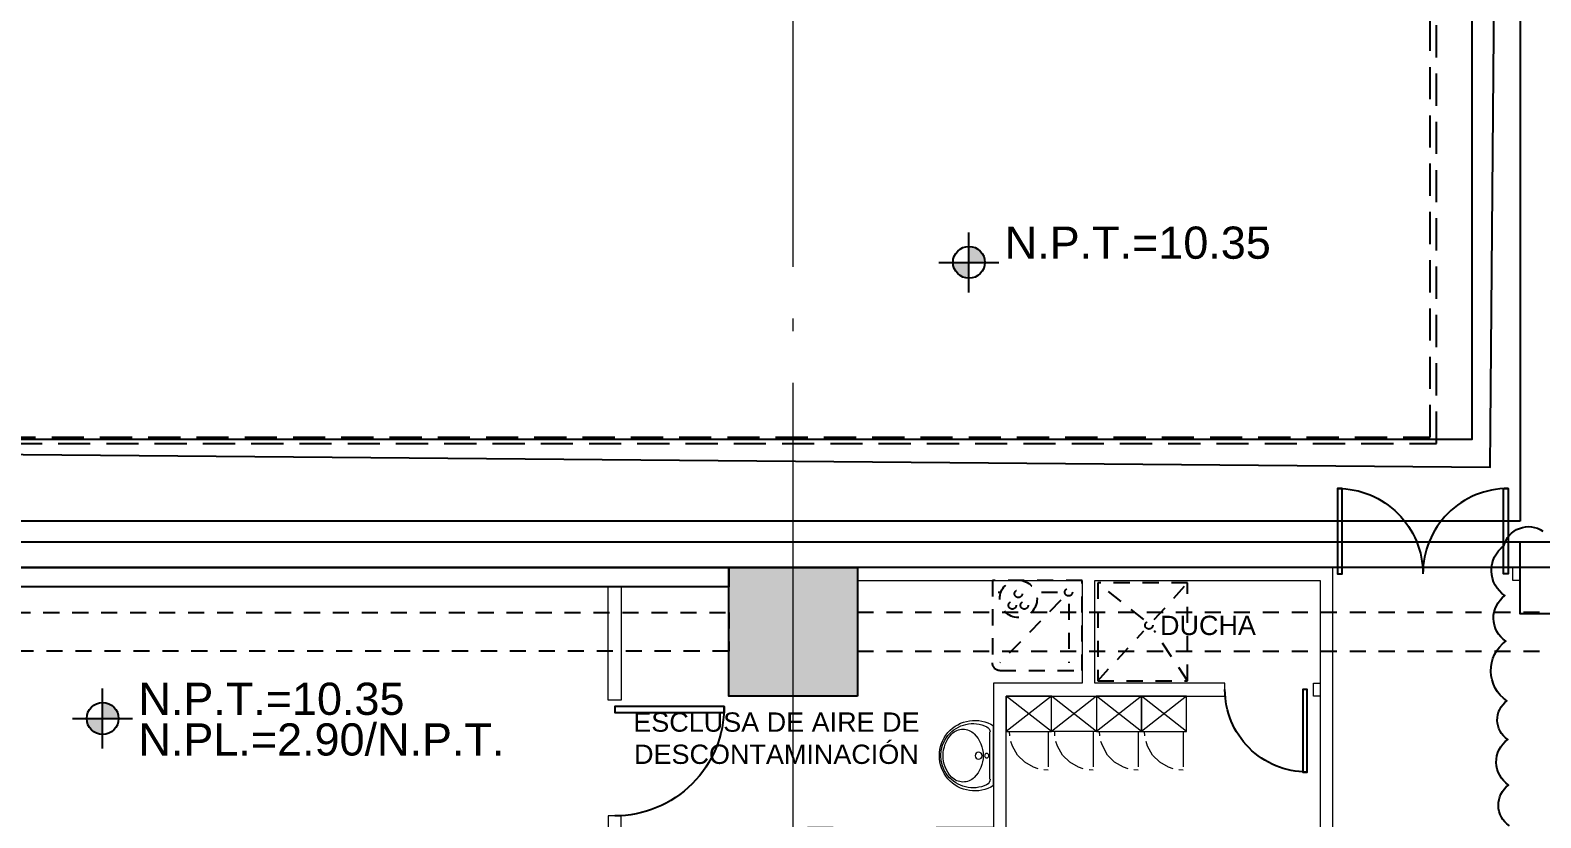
# Model space of a CAD drawing. Header units: metres. Extents: x -22 to 564, y 0 to 143.
# Drawn here: x 7.7 to 19.43, y 47.53 to 53.65 of the extents above; entities that cross this region are included whole.
import ezdxf
from ezdxf.xclip import XClip

# ---------------------------------------------------------------- set-up
doc = ezdxf.new("R2010")
doc.units = ezdxf.units.M
doc.header["$XCLIPFRAME"] = 2
for name, pattern in [('EJES630', [6.3, 5.5, -0.4, 0, -0.4]), ('XREF PB NEURO-ONCOLOGIA$0$DASHED2', [0.375, 0.25, -0.125]), ('XREF PB NEURO-ONCOLOGIA$0$HIDDEN2', [0.1875, 0.125, -0.0625]), ('XREF RADIOFARMACIA$0$CONJUNTO TLAHUAC$0$HIDDEN2', [0.1875, 0.125, -0.0625]), ('XREF RADIOFARMACIA$0$PDF_IMPORT', [1, 0.8, -0.2])]:
    doc.linetypes.add(name, pattern=pattern)
doc.layers.add('EJES', color=11, linetype='EJES630', lineweight=0)
doc.layers.add('XREF RADIOFARMACIA$0$MUROS DE TABLAROCA', color=150, linetype='Continuous', lineweight=13)
for name, color, linetype in [('NIVELES', 9, 'Continuous'), ('TEXTO', 7, 'Continuous'), ('XREF  PB CONJ$0$BANQUETA', 53, 'Continuous'), ('XREF  PB CONJ$0$PARQUE', 251, 'Continuous'), ('XREF  PB CONJ$0$REFERENCIA COLUMNAS NEURO', 7, 'Continuous'), ('XREF PB NEURO-ONCOLOGIA$0$-CG-M-WALL', 7, 'Continuous'), ('XREF PB NEURO-ONCOLOGIA$0$COLUMNAS', 6, 'Continuous'), ('XREF PB NEURO-ONCOLOGIA$0$CONTRAVENTEOS', 6, 'XREF PB NEURO-ONCOLOGIA$0$HIDDEN2'), ('XREF PB NEURO-ONCOLOGIA$0$LAMINA MULTIPERFORADA', 9, 'Continuous'), ('XREF PB NEURO-ONCOLOGIA$0$NOVIDESA', 11, 'Continuous'), ('XREF PB NEURO-ONCOLOGIA$0$TABIQUES BLINDADOS', 30, 'Continuous'), ('XREF RADIOFARMACIA$0$-CG-M-WALL', 7, 'Continuous'), ('XREF RADIOFARMACIA$0$CANCELES', 1, 'Continuous'), ('XREF RADIOFARMACIA$0$COLUMNAS', 6, 'Continuous'), ('XREF RADIOFARMACIA$0$MOBILIARIO', 161, 'Continuous'), ('XREF RADIOFARMACIA$0$Mobiliario Fijo', 40, 'Continuous'), ('XREF RADIOFARMACIA$0$MUROS', 3, 'Continuous'), ('XREF RADIOFARMACIA$0$PROYECCIÓN', 8, 'XREF RADIOFARMACIA$0$CONJUNTO TLAHUAC$0$HIDDEN2'), ('XREF RADIOFARMACIA$0$PUERTAS', 253, 'Continuous')]:
    doc.layers.add(name, color=color, linetype=linetype)
doc.layers.get('Defpoints').off()
doc.styles.add('100 LOCALES 25', font='arial.ttf', dxfattribs={"height": 0.25})
doc.styles.add('NIVELES', font='arial.ttf', dxfattribs={"height": 0.25})

# ---------------------------------------------------------------- blocks, each defined once
blk = doc.blocks.new('XREF PB NEURO-ONCOLOGIA$0$C-1')
at = {"layer": 'XREF PB NEURO-ONCOLOGIA$0$-CG-M-WALL', "true_color": 0x636466}
h = blk.add_hatch(color=251, dxfattribs=at)
h.dxf.hatch_style = 1
h.paths.add_polyline_path([(-0.5, -0.5), (-0.5, 0.5), (0.5, 0.5), (0.5, -0.5)])
blk.add_lwpolyline([(-0.5, -0.5), (-0.5, 0.5), (0.5, 0.5), (0.5, -0.5)], close=True)
blk = doc.blocks.new('XREF PB NEURO-ONCOLOGIA')
at = {"layer": 'XREF PB NEURO-ONCOLOGIA$0$CONTRAVENTEOS', "color": 3, "elevation": 0}
blk.add_lwpolyline([(15.652, 39.726), (15.652, 32.376), (15.352, 32.376), (15.352, 39.726)], close=True, dxfattribs=at)
at = {"layer": 'XREF PB NEURO-ONCOLOGIA$0$CONTRAVENTEOS', "elevation": 0}
blk.add_lwpolyline([(15.652, 24.276), (15.652, 31.376), (15.352, 31.376), (15.352, 24.276)], close=True, dxfattribs=at)
at = {"layer": 'XREF PB NEURO-ONCOLOGIA$0$LAMINA MULTIPERFORADA', "linetype": 'XREF PB NEURO-ONCOLOGIA$0$DASHED2', "elevation": 0}
for points in [[(-0.751, 60.886), (17.014, 60.886), (17.014, 26.926), (22.312, 26.926), (22.312, -3.054), (-0.751, -3.054)], [(-0.701, 60.836), (16.964, 60.836), (16.964, 26.876), (22.262, 26.876), (22.262, -3.004), (-0.701, -3.004)]]:
    blk.add_lwpolyline(points, close=True, dxfattribs=at)
at = {"layer": 'XREF PB NEURO-ONCOLOGIA$0$NOVIDESA', "elevation": 0}
for points in [[(16.362, 26.226), (16.362, 60.236), (-0.308, 60.236), (-0.308, 32.376)], [(-0.148, 32.376), (-0.148, 60.076), (16.202, 60.076), (16.202, 26.066)], [(21.662, 21.716), (21.662, 26.226), (16.362, 26.226)]]:
    blk.add_lwpolyline(points, dxfattribs=at)
at = {"layer": 'XREF PB NEURO-ONCOLOGIA$0$TABIQUES BLINDADOS'}
blk.add_lwpolyline([(7.292, 24.276), (7.292, 25.536), (15.642, 25.536), (15.642, 26.226), (16.202, 26.226), (16.202, 25.966), (15.902, 25.966), (15.902, 24.276)], dxfattribs=at)
at = {"layer": 'XREF PB NEURO-ONCOLOGIA$0$COLUMNAS'}
blk.add_blockref('XREF PB NEURO-ONCOLOGIA$0$C-1', (15.502, 31.876, 0), dxfattribs=at)
blk = doc.blocks.new('NPT')
h = blk.add_hatch(color=256)
h.paths.add_polyline_path([(0, 0.124), (0, 0), (0.124, 0, 0.414214)])
h.paths.add_polyline_path([(0, 0), (-0.124, 0, 0.414214), (0, -0.124)])
for p, q in [((0, -0.233), (0, 0.233)), ((-0.233, 0), (0.233, 0))]:
    blk.add_line(p, q)
blk.add_circle((0, 0), 0.124)
at = {"style": 'NIVELES'}
for p in [(0.278, 0.028), (0.278, -0.288)]:
    blk.add_attdef('NIVEL', p, '', height=0.25, dxfattribs=at)
blk = doc.blocks.new('XREF  PB CONJ$0$A$C7782c7fa')
blk.add_lwpolyline([(3.876, 6.307), (21.255, 18.537), (6.107, 40.061), (1.773, 37.011), (-12.5, 57.292), (-25.544, 48.113)], close=True)
blk = doc.blocks.new('XREF  PB CONJ')
at = {"layer": 'XREF  PB CONJ$0$PARQUE', "true_color": 0x136734}
h = blk.add_hatch(dxfattribs=at)
h.set_pattern_fill('CROSS', color=116, scale=0.02, angle=90)
edge = h.paths.add_edge_path()
edge.add_line((3.588, 104.606), (1.694, 104.368))
edge.add_line((1.694, 104.368), (2.478, 17.608))
edge.add_line((2.478, 17.608), (97.731, 17.934))
edge.add_arc((97.725, 19.237), 1.303, 270.2752, 363.1006)
edge.add_line((99.026, 19.307), (96.476, 19.308))
edge.add_line((96.476, 19.308), (96.602, 20.224))
edge.add_line((96.602, 20.224), (62.413, 20.224))
edge.add_arc((58.633, 24.654), 5.823, 229.5247, 310.4753, ccw=False)
edge.add_line((54.853, 20.224), (26.253, 20.219))
edge.add_line((26.253, 20.219), (4.284, 20.03))
edge.add_line((4.284, 20.03), (4.055, 46.691))
edge.add_line((4.055, 46.691), (2.388, 46.691))
edge.add_line((2.388, 46.691), (2.388, 54.803))
edge.add_line((2.388, 54.803), (3.985, 54.803))
edge.add_line((3.985, 54.803), (3.746, 82.668))
edge.add_line((3.746, 82.668), (3.618, 95.256))
edge.add_line((3.618, 95.256), (3.588, 104.606))
at = {"layer": 'XREF  PB CONJ$0$BANQUETA'}
blk.add_lwpolyline([(35.964, 46.524), (37.578, 51.782), (35.964, 52.277), (35.964, 54.578), (22.641, 58.668, -0.327055), (21.793, 59.805), (21.674, 73.621), (22.434, 73.628, 0.414214), (23.029, 74.233), (23, 77.633, 0.414214), (22.395, 78.228), (21.635, 78.221), (21.596, 82.821)], format="xyb", dxfattribs=at)
at = {"layer": 'XREF  PB CONJ$0$REFERENCIA COLUMNAS NEURO', "color": 1, "lineweight": 5, "rotation": 325.356105481422}
blk.add_blockref('XREF  PB CONJ$0$A$C7782c7fa', (-2.134, 17.408), dxfattribs=at)
blk = doc.blocks.new('XREF RADIOFARMACIA$0$SANIT HOMBRES')
at = {"linetype": 'XREF RADIOFARMACIA$0$PDF_IMPORT', "lineweight": 5, "ltscale": 0.297661}
for points in [[(2539.145, 1724.872), (2539.159, 1724.909), (2539.197, 1724.977), (2539.252, 1725.033), (2539.321, 1725.072), (2539.358, 1725.084)], [(2539.145, 1724.523), (2539.159, 1724.56), (2539.197, 1724.627), (2539.252, 1724.682), (2539.321, 1724.722), (2539.358, 1724.735)], [(2539.145, 1724.172), (2539.159, 1724.209), (2539.197, 1724.278), (2539.252, 1724.333), (2539.321, 1724.371), (2539.358, 1724.385)], [(2539.145, 1723.823), (2539.159, 1723.86), (2539.197, 1723.927), (2539.252, 1723.983), (2539.321, 1724.022), (2539.358, 1724.034)]]:
    blk.add_lwpolyline(points, dxfattribs=at)
at = {"lineweight": 5}
for points in [[(2539.402, 1725.092), (2539.435, 1725.095)], [(2539.435, 1723.719), (2539.71, 1724.07), (2539.435, 1724.42), (2539.71, 1724.77), (2539.435, 1725.12)], [(2539.71, 1723.719), (2539.435, 1724.07), (2539.71, 1724.42), (2539.435, 1724.77), (2539.71, 1724.77), (2539.71, 1724.42), (2539.435, 1724.42), (2539.435, 1724.77), (2539.71, 1725.12)], [(2539.135, 1724.795), (2539.138, 1724.828)], [(2539.402, 1724.743), (2539.435, 1724.744)], [(2539.135, 1724.444), (2539.138, 1724.477)], [(2539.402, 1724.392), (2539.435, 1724.395)], [(2539.135, 1724.095), (2539.138, 1724.128)], [(2539.402, 1724.043), (2539.435, 1724.045)], [(2539.135, 1723.745), (2539.138, 1723.779)]]:
    blk.add_lwpolyline(points, dxfattribs=at)
for points in [[(2539.435, 1725.12), (2539.435, 1724.77), (2539.71, 1724.77), (2539.71, 1725.12)], [(2539.435, 1724.42), (2539.435, 1724.07), (2539.71, 1724.07), (2539.71, 1724.42)], [(2539.435, 1724.07), (2539.435, 1723.719), (2539.71, 1723.719), (2539.71, 1724.07)]]:
    blk.add_lwpolyline(points, close=True, dxfattribs=at)
at = {"linetype": 'XREF RADIOFARMACIA$0$PDF_IMPORT', "lineweight": 5, "ltscale": 0.34116}
for points in [[(2539.435, 1724.795), (2539.135, 1724.795)], [(2539.435, 1724.444), (2539.135, 1724.444)], [(2539.435, 1724.095), (2539.135, 1724.095)], [(2539.435, 1723.745), (2539.135, 1723.745)]]:
    blk.add_lwpolyline(points, dxfattribs=at)
blk = doc.blocks.new('XREF RADIOFARMACIA$0$LAVABO')
at = {"lineweight": 5}
blk.add_lwpolyline([(2537.385, 1724.216, 0.307434), (2537.357, 1724.259, 1.588254), (2537.36, 1723.809, 0.286257), (2537.385, 1723.849)], format="xyb", dxfattribs=at)
blk.add_lwpolyline([(2537.261, 1723.864, 0.414494), (2537.261, 1724.202, 0.41486), (2537.085, 1724.2, 0.395411), (2537.086, 1723.864, 0.41486)], format="xyb", close=True, dxfattribs=at)
for points in [[(2537.41, 1724.263), (2537.41, 1723.799)], [(2537.383, 1724.215), (2537.383, 1723.847)]]:
    blk.add_lwpolyline(points, dxfattribs=at)
for centre, radius in [((2537.295, 1724.033), 0.0268), ((2537.358, 1724.033), 0.0172)]:
    blk.add_circle(centre, radius, dxfattribs=at)
blk.add_arc((2537.264, 1724.033), 0.274, 57.6288, 302.3712, dxfattribs=at)
blk = doc.blocks.new('XREF RADIOFARMACIA$0$C-1')
at = {"layer": 'XREF RADIOFARMACIA$0$-CG-M-WALL', "true_color": 0x636466}
h = blk.add_hatch(color=251, dxfattribs=at)
h.dxf.hatch_style = 1
h.paths.add_polyline_path([(-0.5, -0.5), (-0.5, 0.5), (0.5, 0.5), (0.5, -0.5)])
blk.add_lwpolyline([(-0.5, -0.5), (-0.5, 0.5), (0.5, 0.5), (0.5, -0.5)], close=True)
blk = doc.blocks.new('XREF RADIOFARMACIA$0$GG')
at = {"layer": 'XREF RADIOFARMACIA$0$COLUMNAS'}
blk.add_blockref('XREF RADIOFARMACIA$0$C-1', (49.073, 0.203, 0), dxfattribs=at)
blk = doc.blocks.new('XREF RADIOFARMACIA')
at = {"layer": 'XREF RADIOFARMACIA$0$CANCELES'}
for points in [[(14.711, 2.02), (15.351, 2.02), (15.351, 2.055), (14.711, 2.055), (14.711, 2.02, -0.414214), (15.351, 2.659)], [(16.914, 1.785), (16.25, 1.785), (16.25, 1.748), (16.914, 1.748), (16.914, 1.785, -0.414214), (16.25, 1.121)], [(16.914, 0.458), (16.25, 0.458), (16.25, 0.495), (16.914, 0.495), (16.914, 0.458, 0.414214), (16.25, 1.121)]]:
    blk.add_lwpolyline(points, format="xyb", dxfattribs=at)
at = {"layer": 'XREF RADIOFARMACIA$0$MUROS'}
blk.add_lwpolyline([(16.3, 6.515), (16.15, 6.515), (16.15, 13.865), (16.3, 13.865)], close=True, dxfattribs=at)
at = {"layer": 'XREF RADIOFARMACIA$0$MUROS DE TABLAROCA'}
for points in [[(13.252, 7.45), (13.252, 7.35), (13.29, 7.35), (13.29, 6.102), (11.477, 6.102), (11.477, 6.003), (13.29, 6.003), (13.29, 5.802), (14.179, 5.802), (14.179, 5.703), (14.28, 5.703), (14.28, 5.903), (13.389, 5.903), (13.389, 7.35), (14.37, 7.35), (14.37, 7.45), (13.252, 7.45)], [(16.2, 0.366), (16.2, 0.423), (16.3, 0.423), (16.3, 0.366)]]:
    blk.add_lwpolyline(points, dxfattribs=at)
for points in [[(15.27, 7.45), (16.15, 7.45), (16.15, 7.35), (15.27, 7.35)], [(16.2, 3.669), (16.2, 1.919), (14.147, 1.919), (14.147, 1.82), (16.2, 1.82), (16.2, 1.82), (16.3, 1.82), (16.3, 5.515), (16.2, 5.515), (16.2, 3.769), (15.401, 3.769), (15.401, 4.458), (14.28, 4.458), (14.28, 4.903), (14.179, 4.903), (14.179, 4.358), (15.3, 4.358), (15.3, 2.659), (15.401, 2.659), (15.401, 3.669)], [(15.3, 1.97), (15.401, 1.97), (15.401, 1.919), (15.3, 1.919)]]:
    blk.add_lwpolyline(points, close=True, dxfattribs=at)
at = {"layer": 'XREF RADIOFARMACIA$0$PROYECCIÓN'}
for points in [[(15.5, 4.409), (15.5, 3.769), (16.2, 3.769), (16.2, 4.466), (15.559, 4.466)], [(16.045, 3.934), (15.559, 4.409)], [(16.106, 4.399), (16.106, 4.421)], [(16.106, 3.96), (16.106, 4.127)], [(16.018, 3.872), (15.559, 3.872)], [(15.42, 3.648), (15.807, 3.289)], [(15.895, 3.289), (16.181, 3.648)], [(15.42, 2.949), (15.807, 3.208)], [(15.895, 3.208), (16.181, 2.949)]]:
    blk.add_lwpolyline(points, dxfattribs=at)
blk.add_lwpolyline([(15.42, 2.949), (16.181, 2.949), (16.181, 3.648), (15.42, 3.648)], close=True, dxfattribs=at)
for centre, radius in [((16.056, 4.264), 0.145), ((16.006, 4.311), 0.0296), ((16.006, 4.218), 0.0296), ((16.096, 4.264), 0.0296), ((16.108, 3.874), 0.0296), ((15.851, 3.25), 0.0296)]:
    blk.add_circle(centre, radius, dxfattribs=at)
blk.add_arc((15.56, 4.41), 0.0585, 90, 180, dxfattribs=at)
at = {"layer": 'XREF RADIOFARMACIA$0$PUERTAS'}
blk.add_lwpolyline([(15.22, 6.55), (15.22, 7.4), (15.173, 7.4), (15.173, 6.55), (15.22, 6.55, -0.414214), (14.37, 7.4)], format="xyb", dxfattribs=at)
blk.add_blockref('XREF RADIOFARMACIA$0$GG', (-33.272, 5.812, 0))
at = {"layer": 'XREF RADIOFARMACIA$0$MOBILIARIO'}
blk.add_blockref('XREF RADIOFARMACIA$0$SANIT HOMBRES', (-2524.41, -1720.762), dxfattribs=at)
at = {"layer": 'XREF RADIOFARMACIA$0$Mobiliario Fijo', "lineweight": 5, "xscale": -1, "rotation": 90}
blk.add_blockref('XREF RADIOFARMACIA$0$LAVABO', (1738.871, 2541.868), dxfattribs=at)

msp = doc.modelspace()

# ---------------------------------------------------------------- block references
at = {"rotation": 90}
msp.add_blockref('XREF PB NEURO-ONCOLOGIA', (45.501, 33.473), dxfattribs=at)

# ---------------------------------------------------------------- next in the draw order: block references
at = {"layer": 'NIVELES'}
ref = msp.add_blockref('NPT', (14.992, 51.845), dxfattribs=at)
ref.add_attrib('NIVEL', 'N.P.T.=10.35', (15.27, 51.873), dxfattribs={"layer": '0', "height": 0.25, "style": 'NIVELES'})

# ---------------------------------------------------------------- next in the draw order: block references
ref = msp.add_blockref('XREF  PB CONJ', (67.898, 28.71, 0), dxfattribs=dict(rotation=89.50849308405942))
XClip(ref).set_block_clipping_path([(-2.936402334, 82.9334608569), (21.1250270707, 82.9334608569), (21.1250270707, 49.0397586863), (26.6296707885, 49.0397586863), (26.6284018429, 17.4712422498), (-2.8531787476, 17.4341989701)])

# ---------------------------------------------------------------- next in the draw order: linework, layer by layer
at = {"elevation": 0}
msp.add_lwpolyline([(50.467, 55.973), (18.899, 55.974), (18.899, 50.47), (-14.995, 50.47), (-14.995, 26.408), (50.504, 26.491)], close=True, dxfattribs=at)
at = {"color": 3}
msp.add_lwpolyline([(19.191, 47.468, -0.520567), (19.185, 47.785, -0.520567), (19.178, 48.139, -0.520567), (19.172, 48.439, -0.520567), (19.163, 48.903, -0.520567), (19.156, 49.256, -0.520567), (19.148, 49.642, -0.520567), (19.451, 49.758, -0.520567)], format="xyb", dxfattribs=at)
at = {"layer": 'EJES'}
msp.add_line((13.625, 32.61), (13.625, 59.05), dxfattribs=at)

# ---------------------------------------------------------------- next in the draw order: block references
at = {"layer": 'Defpoints', "rotation": 90}
msp.add_blockref('XREF RADIOFARMACIA', (19.64, 33.175, 0), dxfattribs=at)
at = {"layer": 'NIVELES'}
ref = msp.add_blockref('NPT', (8.261, 48.302), dxfattribs=at)
ref.add_attrib('NIVEL', 'N.P.T.=10.35', (8.539, 48.33), dxfattribs={"layer": '0', "height": 0.25, "style": 'NIVELES'})
ref.add_attrib('NIVEL', 'N.PL.=2.90/N.P.T.', (8.539, 48.014), dxfattribs={"layer": '0', "height": 0.25, "style": 'NIVELES'})

# ---------------------------------------------------------------- next in the draw order: texts
at = {"layer": 'TEXTO', "color": 0, "char_height": 0.15, "width": 3.08121, "attachment_point": 2, "style": '100 LOCALES 25'}
for s, insert in [('DUCHA', (16.849, 49.1, 0)), ('ESCLUSA DE AIRE DE DESCONTAMINACIÓN', (13.496, 48.349, 0))]:
    msp.add_mtext(s, dxfattribs=dict(at, insert=insert))

doc.saveas('drawing.dxf')
